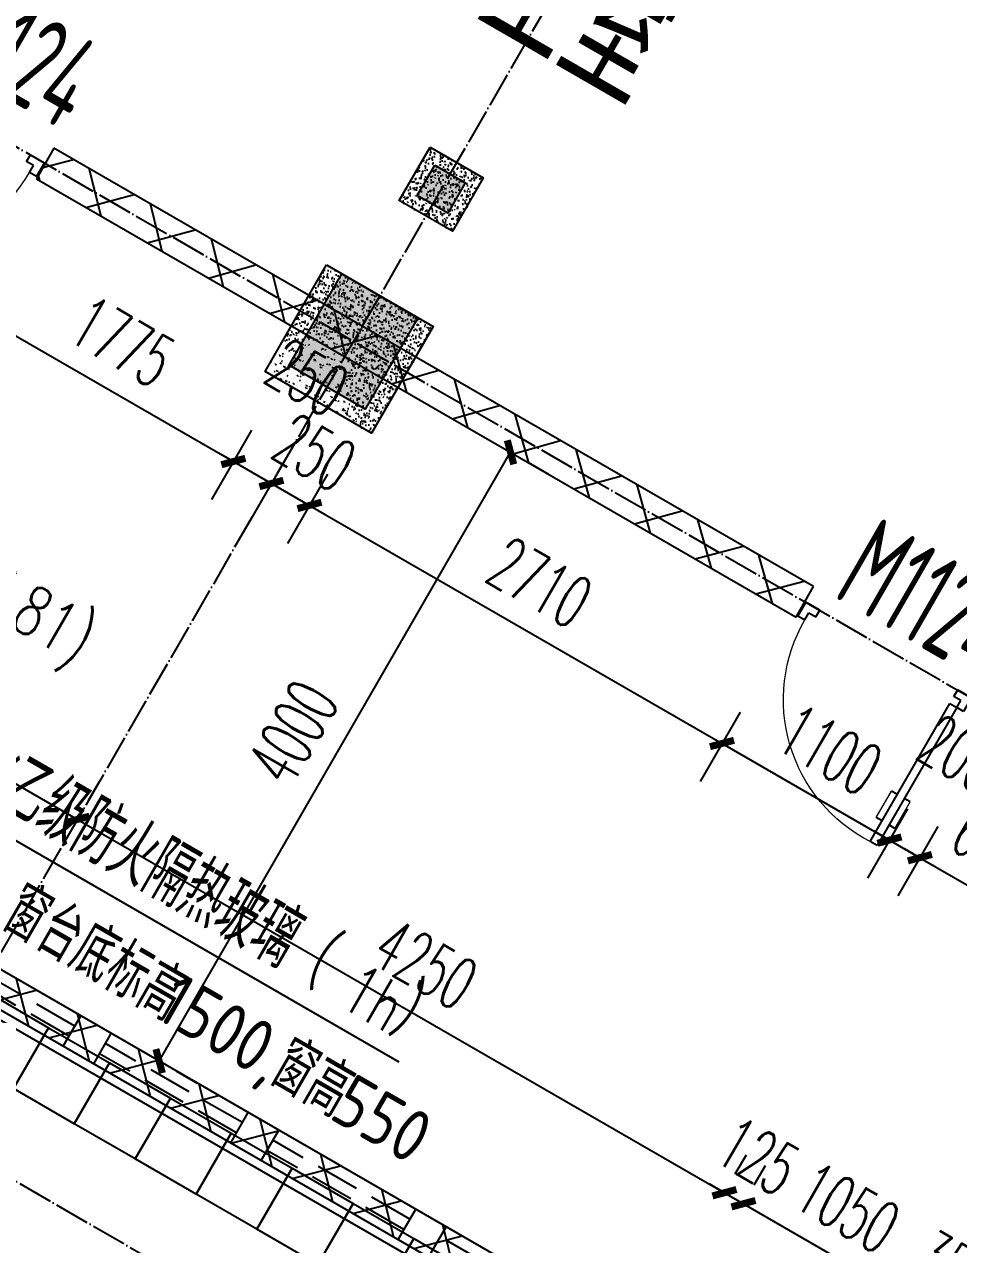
# Model space of a CAD drawing. Header units: millimetres. Extents: x 216654360 to 218309126, y 218099985 to 219647706.
# Drawn here: x 217938932 to 217944247, y 218944872 to 218951815 of the extents above; entities that cross this region are included whole.
import ezdxf

# ---------------------------------------------------------------- set-up
doc = ezdxf.new("R2010")
doc.units = ezdxf.units.MM
doc.header["$LTSCALE"] = 1000
doc.linetypes.add('DASH', pattern=[0.35, 0.25, -0.1])
doc.linetypes.add('DOTE', pattern=[2.4200000000000004, 2, -0.2, 0.02, -0.2])
for name, color, linetype in [('A-ANNO-DIMS', 3, 'Continuous'), ('A-ANNO-DOTE', 1, 'DOTE'), ('A-ANNO-IDEN-INDX', 3, 'Continuous'), ('A-ANNO-TXT', 7, 'Continuous'), ('A-COLU', 2, 'Continuous'), ('A-COLU-CONC', 2, 'Continuous'), ('A-FLOR-SPCL', 245, 'Continuous'), ('A-FURN', 45, 'Continuous'), ('A-WALL', 2, 'Continuous'), ('A-WALL-SHEA', 2, 'Continuous'), ('A-WIND', 161, 'Continuous'), ('PUB_HATCH', 8, 'Continuous'), ('PUB_TEXT', 7, 'Continuous'), ('WINDOW', 4, 'Continuous'), ('WINDOW_TEXT', 7, 'Continuous'), ('现状植物', 3, 'Continuous')]:
    doc.layers.add(name, color=color, linetype=linetype)
doc.styles.add('_TCH_DIM_T3', font='SIMPLEX.shx', dxfattribs={"width": 0.5647058823529413, "bigfont": 'GBCBIG.shx'})
doc.styles.add('_TCH_WINDOW', font='GBENOR', dxfattribs={"width": 0.8, "bigfont": 'GBCBIG'})
doc.styles.add('A_DIM', font='SIMPLEX', dxfattribs={"width": 0.7, "bigfont": 'HZ'})
doc.styles.get("Standard").update_dxf_attribs({"font": 'gbenor.shx', "bigfont": 'gbcbig.shx'})
doc.dimstyles.new('_TCH_ARCH&&100', dxfattribs={"dimtxt": 297.5, "dimasz": 100, "dimexe": 250, "dimexo": 300, "dimgap": 126.25, "dimtad": 1, "dimdec": 0, "dimzin": 0, "dimdsep": 46, "dimtxsty": '_TCH_DIM_T3', "dimblk": 'ARCHTICK', "dimcen": 0.09, "dimclrt": 7, "dimazin": 2, "dimtfac": 1, "dimtdec": 0, "dimtix": 1, "dimtmove": 2, "dimatfit": 3, "dimfxl": 100, "dimtolj": 1, "dimtzin": 0, "dimarcsym": 0})
pattern_1 = [(45, (-6165679.106576437, -59482.65594915766), (-200.0002033111466, 200.0002033111467), []), (135, (-6165679.106576437, -59482.65594915766), (-200.0002033111467, -200.0002033111466), [])]

# ---------------------------------------------------------------- blocks, each defined once
blk = doc.blocks.new('A$C5EDE6A0B')
at = {"layer": 'A-FURN', "color": 251}
for points in [[(0, -400.0000000036089), (0, 0), (400, 0), (399.9999999990687, -400.0000000037398)], [(399.9999999990687, -400.0000000038563), (399.9999999990687, -2.328306436538696e-10), (799.9999999990687, -2.473825588822365e-10), (799.9999999990687, -400.0000000039727)], [(799.9999999990687, -400.0000000039727), (799.9999999990396, -4.656612873077393e-10), (1199.99999999904, -4.802132025361061e-10), (1199.999999999069, -400.0000000042055)], [(1199.999999999069, -400.0000000043219), (1199.999999999069, -6.984919309616089e-10), (1599.999999999069, -7.130438461899757e-10), (1599.99999999904, -400.0000000044092)], [(1599.99999999904, -400.0000000045402), (1599.99999999904, -9.313225746154785e-10), (1999.99999999904, -9.458744898438454e-10), (1999.999999999069, -400.0000000046712)], [(1999.999999999069, -400.0000000046712), (1999.99999999904, -1.178705133497715e-09), (2399.999999999069, -1.178705133497715e-09), (2399.999999998137, -400.000000004904)], [(2399.999999998108, -400.0000000050059), (2399.999999998108, -1.396983861923218e-09), (2799.999999998137, -1.411535777151585e-09), (2799.999999998137, -400.0000000051223)], [(2799.999999998137, -400.0000000052532), (2799.999999998137, -1.644366420805454e-09), (3199.999999998137, -1.658918336033821e-09), (3199.999999998137, -400.0000000053551)], [(3199.999999998137, -400.0000000053551), (3199.999999998108, -1.862645149230957e-09), (3599.999999998137, -1.877197064459324e-09), (3599.999999997206, -400.0000000056025)], [(3599.999999997206, -400.0000000057189), (3599.999999997206, -2.110027708113194e-09), (3999.999999997206, -2.110027708113194e-09), (3999.999999997206, -400.0000000058353)], [(3999.999999997206, -400.0000000058353), (3999.999999997177, -2.342858351767063e-09), (4399.999999997206, -2.342858351767063e-09), (4399.999999997206, -400.0000000060681)], [(4399.999999997206, -400.0000000061846), (4399.999999997206, -2.561137080192566e-09), (4799.999999997206, -2.575688995420933e-09), (4799.999999997206, -400.0000000062864)]]:
    blk.add_lwpolyline(points, close=True, dxfattribs=at)
blk = doc.blocks.new('erhyu')
at = {"layer": 'PUB_HATCH'}
h = blk.add_hatch(dxfattribs=at)
h.set_pattern_fill('多孔材料', color=256, scale=100, style=0)
h.set_pattern_definition([(45, (200, 0), (-200.0002033111466, 200.0002033111467), []), (135, (200, 0), (-200.0002033111467, -200.0002033111466), [])])
h.paths.add_polyline_path([(4946063.217079561, -191035.5933836226), (4945996.55041303, -190935.5933836129), (4940046.550412101, -190935.5933836256), (4940046.55041215, -191095.5933835957), (4940096.550412068, -191135.5933836288), (4945996.550412822, -191135.5933836291)])
at = {"layer": 'A-ANNO-IDEN-INDX'}
blk.add_line((4940731.6137655, -190257.0000949414), (4944220.066363484, -190257.0000949414), dxfattribs=at)
at = {"layer": 'A-WALL'}
for p, q in [((4945996.55041303, -190935.5933836129), (4940046.550412101, -190935.5933836256)), ((4945996.550412822, -191135.5933836291), (4940096.550412068, -191135.5933836288))]:
    blk.add_line(p, q, dxfattribs=at)
at = {"layer": 'A-WALL', "color": 6}
blk.add_lwpolyline([(4940146.550412119, -191185.5933836231), (4940146.550412619, -191185.5933836231), (4940146.550412619, -191185.5933836251), (4945946.55041282, -191185.5933836277), (4945946.550412821, -192110.9127563678), (4946246.550412839, -192110.9127563676), (4946246.550412789, -191805.912756997), (4946321.550412968, -191805.912756997)], dxfattribs=at)
at = {"layer": 'A-WIND', "linetype": 'DASH'}
for p, q in [((4942521.550412928, -191135.5933836257, 1500), (4942521.550412928, -190935.5933836257, 1500)), ((4942721.550412933, -191135.5933836257, 1500), (4942721.550412933, -190935.5933836257, 1500)), ((4943621.550412933, -191135.5933836258, 1500), (4943621.550412933, -190935.5933836258, 1500)), ((4943821.550412935, -191135.5933836258, 1500), (4943821.550412935, -190935.5933836258, 1500)), ((4944721.550412935, -191135.5933836258, 1500), (4944721.550412935, -190935.5933836258, 1500)), ((4944921.550412928, -191135.5933836258, 1500), (4944921.550412928, -190935.5933836258, 1500)), ((4942521.550412928, -191002.2600502924, 1500), (4941621.550412928, -191002.2600502923, 1500)), ((4943621.550412933, -191002.2600502924, 1500), (4942721.550412933, -191002.2600502924, 1500)), ((4944721.550412935, -191002.2600502925, 1500), (4943821.550412935, -191002.2600502924, 1500)), ((4945921.550412928, -191002.2600502925, 1500), (4944921.550412928, -191002.2600502924, 1500)), ((4942521.550412928, -191068.9267169591, 1500), (4941621.550412928, -191068.926716959, 1500)), ((4943621.550412933, -191068.9267169591, 1500), (4942721.550412933, -191068.9267169591, 1500)), ((4944721.550412935, -191068.9267169592, 1500), (4943821.550412935, -191068.9267169591, 1500))]:
    blk.add_line(p, q, dxfattribs=at)
at = {"linetype": 'Continuous', "rotation": 180}
for p in [(4945596.550412833, -191485.9127568838), (4945996.550412833, -191485.9127568838)]:
    blk.add_blockref('A$C5EDE6A0B', p, dxfattribs=at)
at = {"layer": 'A-ANNO-TXT', "color": 7, "style": 'A_DIM'}
for s, height, width, p in [('类钢化乙级防火隔热玻璃（', 350, 0.7, (4940809.817019652, -190152.0000949414)), ('）', 350, 0.7, (4944076.483686319, -190152.0000949414)), ('1h', 280, 0.6999999999999998, (4943749.817019652, -190152.0000949414))]:
    blk.add_text(s, height=height, dxfattribs=dict(at, width=width)).set_placement(p)
blk = doc.blocks.new('A$Cbd128c3d')
at = {"layer": 'A-COLU'}
h = blk.add_hatch(color=256, dxfattribs=at)
h.dxf.hatch_style = 1
h.paths.add_polyline_path([(3599.999999999942, -240), (4099.999999999942, -240), (4099.999999999942, -840), (3599.999999999942, -840)])
blk.add_lwpolyline([(3599.999999999942, -240), (4099.999999999942, -240), (4099.999999999942, -840), (3599.999999999942, -840)], close=True, dxfattribs=at)
blk = doc.blocks.new('124sty')
at = {"layer": 'A-COLU-CONC'}
h = blk.add_hatch(dxfattribs=at)
h.set_pattern_fill('混凝土', scale=10, angle=270)
h.set_pattern_definition([(320, (0, 0), (-6.275213498259524, -71.72601826007535), [7.5, -82.5]), (265, (0, 0), (75.21921337000119, 13.87513336129999), [6, -66]), (10.45139999999996, (-0.5229340000000011, -5.977168000000001), (68.94395420609534, -57.85093817140217), [6.374019000000001, -70.1142112]), (316.1842, (20, -3.673940397442059e-15), (-16.55190143290183, -106.7241048625644), [11.25, -123.75]), (6.635599999999986, (18.6206693, -8.893674500000003), (97.41178709004416, -93.46627055487035), [9.561028799999997, -105.1713]), (261.1842, (20, -3.673940397442059e-15), (97.41186009253245, -93.46619451336274), [9, -99]), (291, (15, -10), (-40.2618890665339, -59.69070521184616), [7.5, -82.5]), (236, (15, -10), (72.5150045046853, -24.33153319215819), [6, -66]), (341.4514, (11.6448394, -14.9742233), (32.25304967099522, -84.02226285814899), [6.374019000000001, -70.1142112]), (307.5, (0, 0), (33.28938538313115, -1.215985531729073), [0, -65.19999999999999, 0, -67, 0, -66.25]), (277.5, (0, 0), (39.44117118823602, -26.30695374421487), [0, -38.2, 0, -63.7, 0, -25.25]), (237.5, (4.096443543147897e-15, 22.3), (-2.255487173437985, -53.3822436172409), [0, -25, 0, -78, 0, -103.5]), (227.5, (5.933413741868926e-15, 32.3), (10.01049823323176, -58.31861693423862), [0, -32.49999999999999, 0, -51.79999999999999, 0, -73.49999999999999])])
h.paths.add_polyline_path([(6511336.331908299, 87627.17725494933), (6512036.335814555, 87627.17725494933), (6512036.337767684, 86927.17725491381), (6511336.333861427, 86927.17725491381)])
at = {"layer": 'A-COLU-CONC', "color": 7}
for points in [[(6511336.331908299, 87627.17725494933), (6512036.335814555, 87627.17725494933), (6512036.337767684, 86927.17725491381), (6511336.333861427, 86927.17725491381)], [(6511436.333861427, 87627.17725494933), (6511936.333861427, 87627.17725494933), (6511936.333861427, 87027.17725494933), (6511436.333861427, 87027.17725494933)], [(6511436.333861427, 87627.17725494933), (6511936.337767684, 87627.17725494933), (6511936.337767684, 87027.17725491381), (6511436.333861427, 87027.17725491381)]]:
    blk.add_lwpolyline(points, close=True, dxfattribs=at)
blk.add_blockref('A$Cbd128c3d', (6507836.337767684, 87867.17725491441))
blk = doc.blocks.new('2929sk')
at = {"layer": 'A-ANNO-DOTE', "ltscale": 0.1}
for p, q in [((-32908.41759934928, -98506.28522877552), (-32908.41759934928, -79972.76195832115)), ((-16719.25256192591, -86572.76195832115), (-75808.41759934928, -86572.76195832127)), ((-16719.25256192591, -91672.76195832115), (-75808.41759934928, -91672.76195832127))]:
    blk.add_line(p, q, dxfattribs=at)
at = {"layer": 'A-COLU-CONC', "color": 7, "rotation": 180}
blk.add_blockref('124sty', (6478777.920168335, -4345.58470340669), dxfattribs=at)
blk = doc.blocks.new('25tqdryui')
at = {"layer": 'A-COLU-CONC'}
h = blk.add_hatch(dxfattribs=at)
h.set_pattern_fill('混凝土', scale=10)
h.set_pattern_definition([(49.99999999999999, (0, 0), (71.72601826007535, -6.275213498259511), [7.5, -82.5]), (355, (0, 0), (-13.8751333613, 75.21921337000119), [6, -66]), (100.4514, (5.977168000000001, -0.522934), (57.85093817140216, 68.94395420609536), [6.374019000000001, -70.1142112]), (46.18420000000002, (0, 20), (106.7241048625644, -16.55190143290181), [11.25, -123.75]), (96.6356, (8.8936745, 18.6206693), (93.46627055487033, 97.41178709004417), [9.561028799999999, -105.1713]), (351.1842, (0, 20), (93.46619451336272, 97.41186009253246), [9, -99]), (21, (10, 15), (59.69070521184616, -40.26188906653388), [7.5, -82.5]), (326.0000000000001, (10, 15), (24.33153319215817, 72.5150045046853), [6, -66]), (71.4514, (14.9742233, 11.6448394), (84.02226285814899, 32.25304967099524), [6.374019000000001, -70.1142112]), (37.50000000000001, (0, 0), (1.215985531729067, 33.28938538313115), [0, -65.19999999999999, 0, -67, 0, -66.25]), (7.499999999999999, (0, 0), (26.30695374421486, 39.44117118823603), [0, -38.2, 0, -63.7, 0, -25.25]), (327.5, (-22.3, 0), (53.3822436172409, -2.255487173437976), [0, -25, 0, -78, 0, -103.5]), (317.5, (-32.3, 0), (58.31861693423862, 10.01049823323177), [0, -32.5, 0, -51.8, 0, -73.5])])
h.paths.add_polyline_path([(6523044.330466904, 268536.0957909399), (6523394.330466904, 268536.0957909399), (6523394.330466904, 268186.0957909399), (6523044.330466904, 268186.0957909399)])
h = blk.add_hatch(color=256, dxfattribs=at)
h.dxf.hatch_style = 1
h.paths.add_polyline_path([(6523119.330466904, 268461.0957909399), (6523319.330466904, 268461.0957909399), (6523319.330466904, 268261.0957909399), (6523119.330466904, 268261.0957909399)])
at = {"layer": 'A-COLU'}
for points in [[(6523044.330466904, 268536.0957909399), (6523394.330466904, 268536.0957909399), (6523394.330466904, 268186.0957909399), (6523044.330466904, 268186.0957909399)], [(6523119.330466904, 268461.0957909399), (6523319.330466904, 268461.0957909399), (6523319.330466904, 268261.0957909399), (6523119.330466904, 268261.0957909399)], [(6523119.330466904, 268461.0957909399), (6523319.330466904, 268461.0957909399), (6523319.330466904, 268261.0957909399), (6523119.330466904, 268261.0957909399)]]:
    blk.add_lwpolyline(points, close=True, dxfattribs=at)
blk = doc.blocks.new('123arrt')
at = {"layer": 'A-COLU'}
blk.add_blockref('25tqdryui', (12075.16310578492, 0), dxfattribs=at)
blk = doc.blocks.new('_ArchTick')
at = {"color": 0, "linetype": 'ByBlock', "const_width": 0.4}
blk.add_lwpolyline([(-0.5, -0.5), (0.5, 0.5)], dxfattribs=at)
blk = doc.blocks.new('*D316')
at = {"layer": 'A-ANNO-DIMS', "color": 0, "lineweight": -2, "transparency": 16777216}
for p, q in [((6076845.84455655, 35474.14101954784), (6076845.84455655, 35601)), ((6079745.844556829, 35474.14101954784), (6079745.844556829, 35601)), ((6076845.84455655, 35351), (6079745.844556829, 35351))]:
    blk.add_line(p, q, dxfattribs=at)
at = {"layer": 'Defpoints', "color": 0, "transparency": 16777216}
for p in [(6079745.844556829, 35351), (6076845.84455655, 35174.14101954784), (6079745.844556829, 35174.14101954784)]:
    blk.add_point(p, dxfattribs=at)
at = {"layer": 'A-ANNO-DIMS', "color": 0, "lineweight": -2, "transparency": 16777216, "xscale": 100, "yscale": 100, "zscale": 100, "rotation": 180}
blk.add_blockref('_ArchTick', (6076845.84455655, 35351), dxfattribs=at)
at = {"layer": 'A-ANNO-DIMS', "color": 0, "lineweight": -2, "transparency": 16777216, "xscale": 100, "yscale": 100, "zscale": 100}
blk.add_blockref('_ArchTick', (6079745.844556829, 35351), dxfattribs=at)
at = {"layer": 'A-ANNO-DIMS', "color": 7, "transparency": 16777216, "insert": (6078295.844556689, 35626), "char_height": 297.5, "attachment_point": 5, "style": '_TCH_DIM_T3'}
blk.add_mtext('\\A1;2900', dxfattribs=at)
blk = doc.blocks.new('*D317')
at = {"layer": 'A-ANNO-DIMS', "color": 0, "lineweight": -2, "transparency": 16777216}
for p, q in [((6079745.844556829, 35474.14101954784), (6079745.844556829, 35601)), ((6083995.844556748, 35474.14101954784), (6083995.844556748, 35601)), ((6079745.844556829, 35351), (6083995.844556748, 35351))]:
    blk.add_line(p, q, dxfattribs=at)
at = {"layer": 'Defpoints', "color": 0, "transparency": 16777216}
for p in [(6083995.844556748, 35351), (6079745.844556829, 35174.14101954784), (6083995.844556748, 35174.14101954784)]:
    blk.add_point(p, dxfattribs=at)
at = {"layer": 'A-ANNO-DIMS', "color": 0, "lineweight": -2, "transparency": 16777216, "xscale": 100, "yscale": 100, "zscale": 100, "rotation": 180}
blk.add_blockref('_ArchTick', (6079745.844556829, 35351), dxfattribs=at)
at = {"layer": 'A-ANNO-DIMS', "color": 0, "lineweight": -2, "transparency": 16777216, "xscale": 100, "yscale": 100, "zscale": 100}
blk.add_blockref('_ArchTick', (6083995.844556748, 35351), dxfattribs=at)
at = {"layer": 'A-ANNO-DIMS', "color": 7, "transparency": 16777216, "insert": (6081870.844556788, 35626), "char_height": 297.5, "attachment_point": 5, "style": '_TCH_DIM_T3'}
blk.add_mtext('\\A1;4250', dxfattribs=at)
blk = doc.blocks.new('*D318')
at = {"layer": 'A-ANNO-DIMS', "color": 0, "lineweight": -2, "transparency": 16777216}
for p, q in [((6083995.844556748, 35474.14101954784), (6083995.844556748, 35601)), ((6084120.844556886, 35474.14101954784), (6084120.844556886, 35601)), ((6083995.844556748, 35351), (6083895.844556748, 35351)), ((6083995.844556748, 35351), (6084120.844556886, 35351)), ((6084120.844556886, 35351), (6084220.844556886, 35351))]:
    blk.add_line(p, q, dxfattribs=at)
at = {"layer": 'Defpoints', "color": 0, "transparency": 16777216}
for p in [(6084120.844556886, 35351), (6083995.844556748, 35174.14101954784), (6084120.844556886, 35174.14101954784)]:
    blk.add_point(p, dxfattribs=at)
at = {"layer": 'A-ANNO-DIMS', "color": 0, "lineweight": -2, "transparency": 16777216, "xscale": 100, "yscale": 100, "zscale": 100}
blk.add_blockref('_ArchTick', (6083995.844556748, 35351), dxfattribs=at)
at = {"layer": 'A-ANNO-DIMS', "color": 0, "lineweight": -2, "transparency": 16777216, "xscale": 100, "yscale": 100, "zscale": 100, "rotation": 180}
blk.add_blockref('_ArchTick', (6084120.844556886, 35351), dxfattribs=at)
at = {"layer": 'A-ANNO-DIMS', "color": 7, "transparency": 16777216, "insert": (6084058.344556817, 35626), "char_height": 297.5, "attachment_point": 5, "style": '_TCH_DIM_T3'}
blk.add_mtext('\\A1;125', dxfattribs=at)
blk = doc.blocks.new('*D319')
at = {"layer": 'A-ANNO-DIMS', "color": 0, "lineweight": -2, "transparency": 16777216}
for p, q in [((6084120.844556886, 35474.14101954784), (6084120.844556886, 35601)), ((6085170.844556847, 35474.14101954784), (6085170.844556847, 35601)), ((6084120.844556886, 35351), (6085170.844556847, 35351))]:
    blk.add_line(p, q, dxfattribs=at)
at = {"layer": 'Defpoints', "color": 0, "transparency": 16777216}
for p in [(6085170.844556847, 35351), (6084120.844556886, 35174.14101954784), (6085170.844556847, 35174.14101954784)]:
    blk.add_point(p, dxfattribs=at)
at = {"layer": 'A-ANNO-DIMS', "color": 0, "lineweight": -2, "transparency": 16777216, "xscale": 100, "yscale": 100, "zscale": 100, "rotation": 180}
blk.add_blockref('_ArchTick', (6084120.844556886, 35351), dxfattribs=at)
at = {"layer": 'A-ANNO-DIMS', "color": 0, "lineweight": -2, "transparency": 16777216, "xscale": 100, "yscale": 100, "zscale": 100}
blk.add_blockref('_ArchTick', (6085170.844556847, 35351), dxfattribs=at)
at = {"layer": 'A-ANNO-DIMS', "color": 7, "transparency": 16777216, "insert": (6084645.844556866, 35626), "char_height": 297.5, "attachment_point": 5, "style": '_TCH_DIM_T3'}
blk.add_mtext('\\A1;1050', dxfattribs=at)
blk = doc.blocks.new('*D320')
at = {"layer": 'A-ANNO-DIMS', "color": 0, "lineweight": -2, "transparency": 16777216}
for p, q in [((6085170.844556847, 35474.14101954784), (6085170.844556847, 35601)), ((6085520.844557267, 35474.14101954784), (6085520.844557267, 35601)), ((6085170.844556847, 35351), (6085070.844556847, 35351)), ((6085170.844556847, 35351), (6085520.844557267, 35351)), ((6085520.844557267, 35351), (6085620.844557267, 35351))]:
    blk.add_line(p, q, dxfattribs=at)
at = {"layer": 'Defpoints', "color": 0, "transparency": 16777216}
for p in [(6085520.844557267, 35351), (6085170.844556847, 35174.14101954784), (6085520.844557267, 35174.14101954784)]:
    blk.add_point(p, dxfattribs=at)
at = {"layer": 'A-ANNO-DIMS', "color": 0, "lineweight": -2, "transparency": 16777216, "xscale": 100, "yscale": 100, "zscale": 100}
blk.add_blockref('_ArchTick', (6085170.844556847, 35351), dxfattribs=at)
at = {"layer": 'A-ANNO-DIMS', "color": 0, "lineweight": -2, "transparency": 16777216, "xscale": 100, "yscale": 100, "zscale": 100, "rotation": 180}
blk.add_blockref('_ArchTick', (6085520.844557267, 35351), dxfattribs=at)
at = {"layer": 'A-ANNO-DIMS', "color": 7, "transparency": 16777216, "insert": (6085345.844557056, 35626), "char_height": 297.5, "attachment_point": 5, "style": '_TCH_DIM_T3'}
blk.add_mtext('\\A1;350', dxfattribs=at)
blk = doc.blocks.new('*D391')
at = {"layer": 'A-ANNO-DIMS', "color": 0, "lineweight": -2, "transparency": 16777216}
for p, q in [((6084005.900862042, 37763.22272731875), (6084005.900862042, 37308.11598626612)), ((6084645.899730881, 37763.22272731875), (6084645.899730881, 37308.11598626612)), ((6084005.900862042, 37558.11598626612), (6083905.900862042, 37558.11598626612)), ((6084005.900862042, 37558.11598626612), (6084645.899730881, 37558.11598626612)), ((6084645.899730881, 37558.11598626612), (6084745.899730881, 37558.11598626612))]:
    blk.add_line(p, q, dxfattribs=at)
at = {"layer": 'Defpoints', "color": 0, "transparency": 16777216}
for p in [(6084005.900862042, 38063.22272731875), (6084645.899730881, 38063.22272731875), (6084645.899730881, 37558.11598626612)]:
    blk.add_point(p, dxfattribs=at)
at = {"layer": 'A-ANNO-DIMS', "color": 0, "lineweight": -2, "transparency": 16777216, "xscale": 100, "yscale": 100, "zscale": 100}
blk.add_blockref('_ArchTick', (6084005.900862042, 37558.11598626612), dxfattribs=at)
at = {"layer": 'A-ANNO-DIMS', "color": 0, "lineweight": -2, "transparency": 16777216, "xscale": 100, "yscale": 100, "zscale": 100, "rotation": 180}
blk.add_blockref('_ArchTick', (6084645.899730881, 37558.11598626612), dxfattribs=at)
at = {"layer": 'A-ANNO-DIMS', "color": 7, "transparency": 16777216, "insert": (6084325.900296461, 37833.11598626612), "char_height": 297.5, "attachment_point": 5, "style": '_TCH_DIM_T3'}
blk.add_mtext('\\A1;640', dxfattribs=at)
blk = doc.blocks.new('*D392')
at = {"layer": 'A-ANNO-DIMS', "color": 0, "lineweight": -2, "transparency": 16777216}
for p, q in [((6083806.000741508, 37763.22272731875), (6083806.000741508, 37308.11598626612)), ((6084005.900862042, 37763.22272731875), (6084005.900862042, 37308.11598626612)), ((6083806.000741508, 37558.11598626612), (6083706.000741508, 37558.11598626612)), ((6083806.000741508, 37558.11598626612), (6084005.900862042, 37558.11598626612)), ((6084005.900862042, 37558.11598626612), (6084105.900862042, 37558.11598626612))]:
    blk.add_line(p, q, dxfattribs=at)
at = {"layer": 'Defpoints', "color": 0, "transparency": 16777216}
for p in [(6083806.000741508, 38063.22272731875), (6084005.900862042, 38063.22272731875), (6084005.900862042, 37558.11598626612)]:
    blk.add_point(p, dxfattribs=at)
at = {"layer": 'A-ANNO-DIMS', "color": 0, "lineweight": -2, "transparency": 16777216, "xscale": 100, "yscale": 100, "zscale": 100}
blk.add_blockref('_ArchTick', (6083806.000741508, 37558.11598626612), dxfattribs=at)
at = {"layer": 'A-ANNO-DIMS', "color": 0, "lineweight": -2, "transparency": 16777216, "xscale": 100, "yscale": 100, "zscale": 100, "rotation": 180}
blk.add_blockref('_ArchTick', (6084005.900862042, 37558.11598626612), dxfattribs=at)
at = {"layer": 'A-ANNO-DIMS', "color": 7, "transparency": 16777216, "insert": (6083905.950801775, 38183.11598626612), "char_height": 297.5, "attachment_point": 5, "style": '_TCH_DIM_T3'}
blk.add_mtext('\\A1;200', dxfattribs=at)
blk = doc.blocks.new('*D393')
at = {"layer": 'A-ANNO-DIMS', "color": 0, "lineweight": -2, "transparency": 16777216}
for p, q in [((6082705.999968464, 37763.22272731875), (6082705.999968464, 37308.11598626612)), ((6083806.000741508, 37763.22272731875), (6083806.000741508, 37308.11598626612)), ((6082705.999968464, 37558.11598626612), (6083806.000741508, 37558.11598626612))]:
    blk.add_line(p, q, dxfattribs=at)
at = {"layer": 'Defpoints', "color": 0, "transparency": 16777216}
for p in [(6082705.999968464, 38063.22272731875), (6083806.000741508, 38063.22272731875), (6083806.000741508, 37558.11598626612)]:
    blk.add_point(p, dxfattribs=at)
at = {"layer": 'A-ANNO-DIMS', "color": 0, "lineweight": -2, "transparency": 16777216, "xscale": 100, "yscale": 100, "zscale": 100, "rotation": 180}
blk.add_blockref('_ArchTick', (6082705.999968464, 37558.11598626612), dxfattribs=at)
at = {"layer": 'A-ANNO-DIMS', "color": 0, "lineweight": -2, "transparency": 16777216, "xscale": 100, "yscale": 100, "zscale": 100}
blk.add_blockref('_ArchTick', (6083806.000741508, 37558.11598626612), dxfattribs=at)
at = {"layer": 'A-ANNO-DIMS', "color": 7, "transparency": 16777216, "insert": (6083256.000354987, 37833.11598626612), "char_height": 297.5, "attachment_point": 5, "style": '_TCH_DIM_T3'}
blk.add_mtext('\\A1;1100', dxfattribs=at)
blk = doc.blocks.new('*D394')
at = {"layer": 'A-ANNO-DIMS', "color": 0, "lineweight": -2, "transparency": 16777216}
for p, q in [((6079995.84455683, 37763.22272731875), (6079995.84455683, 37308.11598626612)), ((6082705.999968464, 37763.22272731875), (6082705.999968464, 37308.11598626612)), ((6079995.84455683, 37558.11598626612), (6082705.999968464, 37558.11598626612))]:
    blk.add_line(p, q, dxfattribs=at)
at = {"layer": 'Defpoints', "color": 0, "transparency": 16777216}
for p in [(6079995.84455683, 38063.22272731875), (6082705.999968464, 38063.22272731875), (6082705.999968464, 37558.11598626612)]:
    blk.add_point(p, dxfattribs=at)
at = {"layer": 'A-ANNO-DIMS', "color": 0, "lineweight": -2, "transparency": 16777216, "xscale": 100, "yscale": 100, "zscale": 100, "rotation": 180}
blk.add_blockref('_ArchTick', (6079995.84455683, 37558.11598626612), dxfattribs=at)
at = {"layer": 'A-ANNO-DIMS', "color": 0, "lineweight": -2, "transparency": 16777216, "xscale": 100, "yscale": 100, "zscale": 100}
blk.add_blockref('_ArchTick', (6082705.999968464, 37558.11598626612), dxfattribs=at)
at = {"layer": 'A-ANNO-DIMS', "color": 7, "transparency": 16777216, "insert": (6081350.922262647, 37833.11598626612), "char_height": 297.5, "attachment_point": 5, "style": '_TCH_DIM_T3'}
blk.add_mtext('\\A1;2710', dxfattribs=at)
blk = doc.blocks.new('*D395')
at = {"layer": 'A-ANNO-DIMS', "color": 0, "lineweight": -2, "transparency": 16777216}
for p, q in [((6079745.84455683, 37763.22272731875), (6079745.84455683, 37308.11598626612)), ((6079995.84455683, 37763.22272731875), (6079995.84455683, 37308.11598626612)), ((6079745.84455683, 37558.11598626612), (6079645.84455683, 37558.11598626612)), ((6079745.84455683, 37558.11598626612), (6079995.84455683, 37558.11598626612)), ((6079995.84455683, 37558.11598626612), (6080095.84455683, 37558.11598626612))]:
    blk.add_line(p, q, dxfattribs=at)
at = {"layer": 'Defpoints', "color": 0, "transparency": 16777216}
for p in [(6079745.84455683, 38063.22272731875), (6079995.84455683, 38063.22272731875), (6079995.84455683, 37558.11598626612)]:
    blk.add_point(p, dxfattribs=at)
at = {"layer": 'A-ANNO-DIMS', "color": 0, "lineweight": -2, "transparency": 16777216, "xscale": 100, "yscale": 100, "zscale": 100}
blk.add_blockref('_ArchTick', (6079745.84455683, 37558.11598626612), dxfattribs=at)
at = {"layer": 'A-ANNO-DIMS', "color": 0, "lineweight": -2, "transparency": 16777216, "xscale": 100, "yscale": 100, "zscale": 100, "rotation": 180}
blk.add_blockref('_ArchTick', (6079995.84455683, 37558.11598626612), dxfattribs=at)
at = {"layer": 'A-ANNO-DIMS', "color": 7, "transparency": 16777216, "insert": (6079870.84455683, 37833.11598626612), "char_height": 297.5, "attachment_point": 5, "style": '_TCH_DIM_T3'}
blk.add_mtext('\\A1;250', dxfattribs=at)
blk = doc.blocks.new('*D396')
at = {"layer": 'A-ANNO-DIMS', "color": 0, "lineweight": -2, "transparency": 16777216}
for p, q in [((6079495.844556829, 37763.22272731875), (6079495.844556829, 37308.11598626612)), ((6079745.84455683, 37763.22272731875), (6079745.84455683, 37308.11598626612)), ((6079495.844556829, 37558.11598626612), (6079395.844556829, 37558.11598626612)), ((6079495.844556829, 37558.11598626612), (6079745.84455683, 37558.11598626612)), ((6079745.84455683, 37558.11598626612), (6079845.84455683, 37558.11598626612))]:
    blk.add_line(p, q, dxfattribs=at)
at = {"layer": 'Defpoints', "color": 0, "transparency": 16777216}
for p in [(6079495.844556829, 38063.22272731875), (6079745.84455683, 38063.22272731875), (6079745.84455683, 37558.11598626612)]:
    blk.add_point(p, dxfattribs=at)
at = {"layer": 'A-ANNO-DIMS', "color": 0, "lineweight": -2, "transparency": 16777216, "xscale": 100, "yscale": 100, "zscale": 100}
blk.add_blockref('_ArchTick', (6079495.844556829, 37558.11598626612), dxfattribs=at)
at = {"layer": 'A-ANNO-DIMS', "color": 0, "lineweight": -2, "transparency": 16777216, "xscale": 100, "yscale": 100, "zscale": 100, "rotation": 180}
blk.add_blockref('_ArchTick', (6079745.84455683, 37558.11598626612), dxfattribs=at)
at = {"layer": 'A-ANNO-DIMS', "color": 7, "transparency": 16777216, "insert": (6079620.844556829, 38183.11598626612), "char_height": 297.5, "attachment_point": 5, "style": '_TCH_DIM_T3'}
blk.add_mtext('\\A1;250', dxfattribs=at)
blk = doc.blocks.new('*D397')
at = {"layer": 'A-ANNO-DIMS', "color": 0, "lineweight": -2, "transparency": 16777216}
for p, q in [((6077720.830090371, 37763.22272731875), (6077720.830090371, 37308.11598626612)), ((6079495.844556829, 37763.22272731875), (6079495.844556829, 37308.11598626612)), ((6077720.830090371, 37558.11598626612), (6079495.844556829, 37558.11598626612))]:
    blk.add_line(p, q, dxfattribs=at)
at = {"layer": 'Defpoints', "color": 0, "transparency": 16777216}
for p in [(6077720.830090371, 38063.22272731875), (6079495.844556829, 38063.22272731875), (6079495.844556829, 37558.11598626612)]:
    blk.add_point(p, dxfattribs=at)
at = {"layer": 'A-ANNO-DIMS', "color": 0, "lineweight": -2, "transparency": 16777216, "xscale": 100, "yscale": 100, "zscale": 100, "rotation": 180}
blk.add_blockref('_ArchTick', (6077720.830090371, 37558.11598626612), dxfattribs=at)
at = {"layer": 'A-ANNO-DIMS', "color": 0, "lineweight": -2, "transparency": 16777216, "xscale": 100, "yscale": 100, "zscale": 100}
blk.add_blockref('_ArchTick', (6079495.844556829, 37558.11598626612), dxfattribs=at)
at = {"layer": 'A-ANNO-DIMS', "color": 7, "transparency": 16777216, "insert": (6078608.3373236, 37833.11598626612), "char_height": 297.5, "attachment_point": 5, "style": '_TCH_DIM_T3'}
blk.add_mtext('\\A1;1775', dxfattribs=at)
blk = doc.blocks.new('*D447')
at = {"layer": 'A-ANNO-DIMS', "color": 0, "lineweight": -2, "transparency": 16777216}
for p, q in [((6080835.5, 34391.96039227469), (6080835.5, 38391.75351773663)), ((6080949.000210859, 38391.75351773663), (6081085.5, 38391.75351773663)), ((6080949.000210859, 34391.96039227469), (6081085.5, 34391.96039227469))]:
    blk.add_line(p, q, dxfattribs=at)
at = {"layer": 'Defpoints', "color": 0, "transparency": 16777216}
for p in [(6080649.000210859, 38391.75351773663), (6080835.5, 38391.75351773663), (6080649.000210859, 34391.96039227469)]:
    blk.add_point(p, dxfattribs=at)
at = {"layer": 'A-ANNO-DIMS', "color": 0, "lineweight": -2, "transparency": 16777216, "xscale": 100, "yscale": 100, "zscale": 100}
for p, rotation in [((6080835.5, 38391.75351773663), 90), ((6080835.5, 34391.96039227469), 270)]:
    blk.add_blockref('_ArchTick', p, dxfattribs=dict(at, rotation=rotation))
at = {"layer": 'A-ANNO-DIMS', "color": 7, "transparency": 16777216, "insert": (6080560.5, 36391.85695500664), "char_height": 297.5, "attachment_point": 5, "rotation": 90, "style": '_TCH_DIM_T3'}
blk.add_mtext('\\A1;4000', dxfattribs=at)
blk = doc.blocks.new('$DorLib2D$00000009')
for p, q in [((0.4128784780300046, 0.9052619659617922), (0.4128784780300046, 0.08070055595349494)), ((0.4541065485304194, 0.9052619659617922), (0.4128784780300046, 0.9052619659617922)), ((0.4541065485304194, 0.08070055595349494), (0.4541065485304194, 0.9052619659617922)), ((0.4128784780300046, 0.7821568824082695), (0.3780038555081039, 0.7821568824082694)), ((0.4889811710523202, 0.7821568824082694), (0.4541065485304194, 0.7821568824082695)), ((0.4128784780300046, 0.6235084014994399), (0.3780038555081039, 0.6235084014994398)), ((0.4889811710523202, 0.6235084014994398), (0.4541065485304194, 0.6235084014994399)), ((-0.4941390729791224, 0.08070055595349494), (-0.4529110024787076, 0.08070055595349494)), ((-0.4941390729791224, -0.001755585047334795), (-0.4941390729791224, 0.08070055595349494)), ((-0.4529110024787076, 0.08070055595349494), (-0.4529110024787076, 0.03947248545308008)), ((0.4128784780300046, 0.08070055595349494), (0.4541065485304194, 0.08070055595349494)), ((0.4953346190308343, 0.08070055595349494), (0.4541065485304194, 0.08070055595349494)), ((0.4541065485304194, 0.08070055595349494), (0.4541065485304194, 0.03947248545308008)), ((0.4953346190308343, -0.001755585047334795), (0.4953346190308343, 0.08070055595349494)), ((-0.4529110024787076, 0.03947248545308008), (-0.4116829319782927, 0.03947248545308008)), ((-0.4116829319782927, 0.03947248545308008), (-0.4116829319782927, -0.001755585047334795)), ((0.4541065485304194, 0.03947248545308008), (0.4128784780300046, 0.03947248545308008)), ((0.4128784780300046, 0.03947248545308008), (0.4128784780300046, -0.001755585047334795)), ((-0.4941390729791224, -0.001755585047334795), (-0.4941390729791224, -0.001755585047334795)), ((-0.4116829319782927, -0.001755585047334795), (-0.4941390729791224, -0.001755585047334795)), ((0.4128784780300046, -0.001755585047334795), (0.4953346190308343, -0.001755585047334795)), ((0.4953346190308343, -0.001755585047334795), (0.4953346190308343, -0.001755585047334795))]:
    blk.add_line(p, q)
at = {"lineweight": 13}
for p, q in [((0.3780038555081039, 0.7821568824082694), (0.3780038555081039, 0.6235084014994398)), ((0.4889811710523202, 0.7821568824082694), (0.4889811710523202, 0.6235084014994398))]:
    blk.add_line(p, q, dxfattribs=at)
blk.add_arc((0.3716497624938499, 0.08173193500353383), 0.8245614100082972, 87.13397114007623, 180.0716668053313, dxfattribs=at)
blk = doc.blocks.new('A$C04836B57')
at = {"layer": 'PUB_HATCH'}
h = blk.add_hatch(dxfattribs=at)
h.set_pattern_fill('多孔材料', color=256, scale=100, style=0)
h.set_pattern_definition(pattern_1)
h.paths.add_polyline_path([(-86133.26122995745, -20891.22763167696), (-88158.27648606617, -20891.22763167541), (-88158.2764860671, -21091.22763168029), (-86133.26122995745, -21091.22763167696)])
h = blk.add_hatch(dxfattribs=at)
h.set_pattern_fill('多孔材料', color=256, scale=100, style=0)
h.set_pattern_definition(pattern_1)
h.paths.add_polyline_path([(-86133.32112958375, -21090.90028558265), (-83167.97396129463, -21090.90733059216), (-83167.97348613851, -20890.90733058928), (-86133.32065442856, -20890.90028558322)])
at = {"layer": 'A-WALL'}
for p, q in [((-86133.26122995745, -20891.22763167696), (-88158.27648606617, -20891.22763167541)), ((-88158.27648606617, -20891.22763167541), (-88158.2764860671, -21091.22763168029)), ((-83167.97348613851, -20890.90733058928), (-86133.32065442856, -20890.90028558322)), ((-83167.97396129463, -21090.90733059216), (-83167.97348613851, -20890.90733058928)), ((-88158.2764860671, -21091.22763168029), (-86133.26122995745, -21091.22763167696)), ((-86133.32112958375, -21090.90028558265), (-83167.97396129463, -21090.90733059216))]:
    blk.add_line(p, q, dxfattribs=at)
at = {"color": 2}
blk.add_blockref('erhyu', (-5028079.81243252, 165844.8978267413), dxfattribs=at)
at = {"layer": 'A-FLOR-SPCL', "rotation": 180}
blk.add_blockref('2929sk', (-119041.6796189575, -112663.7768879475), dxfattribs=at)
at = {"layer": 'A-WALL-SHEA', "color": 6}
blk.add_blockref('123arrt', (-6621427.762076964, -288352.1106719777), dxfattribs=at)
at = {"layer": 'WINDOW'}
ref = blk.add_blockref('$DorLib2D$00000009', (-88708.27648607269, -20991.22763167696), dxfattribs=dict(at, xscale=1100, yscale=1100, zscale=200, rotation=180))
ref.add_attrib('A', 'M1124', (-89141.99609899987, -20781.28056104635), dxfattribs={"layer": 'WINDOW_TEXT', "height": 525, "style": '_TCH_WINDOW', "width": 0.6400000000000001})
ref = blk.add_blockref('$DorLib2D$00000009', (-82617.97372370586, -20990.90863727092), dxfattribs=dict(at, xscale=-1100, yscale=1100, zscale=200, rotation=179.99986387789))
ref.add_attrib('A', 'M1124', (-83052.25650982093, -20884.26608424764), dxfattribs={"layer": 'WINDOW_TEXT', "height": 525, "rotation": 359.99986387789, "style": '_TCH_WINDOW', "width": 0.6400000000000001})
at = {"layer": 'A-ANNO-TXT', "color": 7, "linetype": 'Continuous', "style": 'A_DIM', "width": 0.6999999999999998}
blk.add_text('(497.81)', height=280, dxfattribs=at).set_placement((-87734.95412570518, -23370.4562266395))
at = {"layer": 'A-WIND'}
for s, height, p in [('窗台底标高', 306.3829787234042, (-86220.13403991144, -24890.59281868309)), ('窗高', 306.3829787234042, (-84461.35744416714, -24890.59281868309)), ('1500,', 300, (-85198.85744416714, -24890.59281868309)), ('550', 300, (-84052.84680586867, -24890.59281868309))]:
    blk.add_text(s, height=height, dxfattribs=at).set_placement(p)
at = {"layer": 'PUB_TEXT'}
blk.add_text('卫生室', height=714.8936170212767, dxfattribs=at).set_placement((-86981.5009583421, -19074.9073366236))
at = {"layer": 'A-ANNO-DIMS'}
for p1, p2, distance, picture, middle in [((-85230.10636557825, -25090.69555688297), (-85230.10636557825, -21090.90243142103), -186.49978914111853, '*D447', (-85318.60657643713, -23090.79899415102)), ((-88158.27648606617, -21419.43322183892), (-86383.26201960817, -21419.43322183892), -505.1067410526193, '*D397', (-87270.7692528367, -21649.53996289154)), ((-86133.26201960724, -21419.43322183892), (-85883.26201960724, -21419.43322183892), -505.10674105261927, '*D395', (-86008.26201960724, -21649.53996289154)), ((-85883.26201960724, -21419.43322183892), (-83173.10660797264, -21419.43322183892), -505.1067410526193, '*D394', (-84528.18431378994, -21649.53996289154)), ((-83173.10660797264, -21419.43322183892), (-82073.10583492927, -21419.43322183892), -505.1067410526193, '*D393', (-82623.1062214505, -21649.53996289154)), ((-81873.20571439527, -21419.43322183892), (-81233.20684555639, -21419.43322183892), -505.1067410526193, '*D391', (-81553.2062799763, -21649.53996289154))]:
    dim = blk.add_aligned_dim(p1=p1, p2=p2, distance=distance, dimstyle='_TCH_ARCH&&100', dxfattribs=at)
    dim.commit()
    dim.dimension.update_dxf_attribs({"geometry": picture, "text_midpoint": middle, "insert": (-6165879.106576437, -59482.65594915766)})
for base, p1, p2, picture, middle in [((-86133.26201960724, -21924.53996289154), (-86383.26201960817, -21419.43322183892), (-86133.26201960724, -21419.43322183892), '*D396', (-86258.26201960817, -21299.53996289154)), ((-81873.20571439527, -21924.53996289154), (-82073.10583492927, -21419.43322183892), (-81873.20571439527, -21419.43322183892), '*D392', (-81973.15577466227, -21299.53996289154))]:
    dim = blk.add_linear_dim(base=base, p1=p1, p2=p2, angle=0, dimstyle='_TCH_ARCH&&100', dxfattribs=at)
    dim.commit()
    dim.dimension.update_dxf_attribs({"geometry": picture, "text_midpoint": middle, "dimtype": 129, "insert": (-6165879.106576437, -59482.65594915766)})
at = {"layer": 'A-ANNO-DIMS', "color": 3}
for p1, p2, picture, middle in [((-89033.26201988757, -24308.51492960982), (-86133.26201960817, -24308.51492960982), '*D316', (-87583.26201974787, -23856.65594915766)), ((-86133.26201960817, -24308.51492960982), (-81883.2620196892, -24308.51492960982), '*D317', (-84008.26201964915, -23856.65594915766)), ((-81883.2620196892, -24308.51492960982), (-81758.26201955136, -24308.51492960982), '*D318', (-81820.76201962028, -23856.65594915766)), ((-81758.26201955136, -24308.51492960982), (-80708.26201959047, -24308.51492960982), '*D319', (-81233.26201957092, -23856.65594915766)), ((-80708.26201959047, -24308.51492960982), (-80358.26201917045, -24308.51492960982), '*D320', (-80533.26201938093, -23856.65594915766))]:
    dim = blk.add_aligned_dim(p1=p1, p2=p2, distance=176.85898045216163, dimstyle='_TCH_ARCH&&100', dxfattribs=at)
    dim.commit()
    dim.dimension.update_dxf_attribs({"geometry": picture, "text_midpoint": middle, "insert": (-6165879.106576437, -59482.65594915766)})

msp = doc.modelspace()

# ---------------------------------------------------------------- block references
at = {"layer": '现状植物', "rotation": 330.0099772030858}
msp.add_blockref('A$C04836B57', (218025897.187641, 218925138.5110827), dxfattribs=at)

doc.saveas('drawing.dxf')
